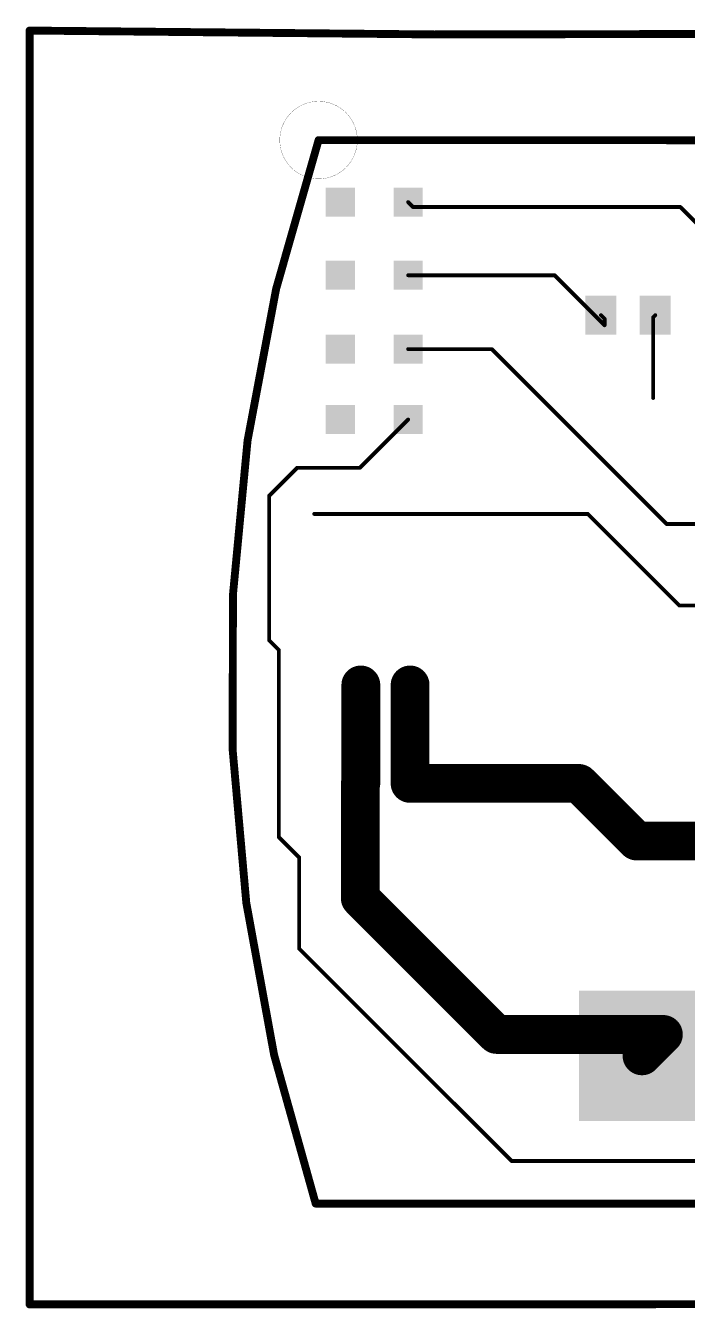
# Model space of a CAD drawing. Extents: x -94 to 81, y -32 to 34.
# Drawn here: x -94.2 to -60.1, y -32.2 to 34 of the extents above; entities that cross this region are included whole.
import ezdxf

# ---------------------------------------------------------------- set-up
doc = ezdxf.new("R2010")
doc.units = 0
for name, color, linetype in [('1', 12, 'CONTINUOUS'), ('113', 12, 'CONTINUOUS'), ('20', 53, 'CONTINUOUS')]:
    doc.layers.add(name, color=color, linetype=linetype)

# ---------------------------------------------------------------- blocks, each defined once
blk = doc.blocks.new('RECT')
blk.add_solid([(-0.5, -0.5), (0.5, -0.5), (-0.5, 0.5), (0.5, 0.5)])

msp = doc.modelspace()

# ---------------------------------------------------------------- linework, layer by layer
at = {"layer": '1'}
for points, const_width in [([(-73.15, 33.55), (-94, 33.75)], 0.4064), ([(-94, 33.75), (-94, -31.95)], 0.4064), ([(80.45, 33.8), (-73.15, 33.55)], 0.4064), ([(-74.23, 24.65), (-74.48, 24.9)], 0.2), ([(-60.45, 24.65), (-74.23, 24.65)], 0.2), ([(-59.3, 23.5), (-60.45, 24.65)], 0.2), ([(-74.48, 21.13), (-66.93, 21.13)], 0.2), ([(-66.93, 21.13), (-64.35, 18.55)], 0.2), ([(-64.35, 18.88), (-64.54, 19.07)], 0.2), ([(-64.35, 18.55), (-64.35, 18.88)], 0.2), ([(-61.85, 18.96), (-61.74, 19.07)], 0.2), ([(-61.85, 14.8), (-61.85, 18.96)], 0.2), ([(-74.48, 17.32), (-70.17, 17.32)], 0.2), ([(-70.17, 17.32), (-61.15, 8.3)], 0.2), ([(-76.97, 11.2), (-74.48, 13.69)], 0.2), ([(-81.65, 9.75), (-80.2, 11.2)], 0.2), ([(-80.2, 11.2), (-76.97, 11.2)], 0.2), ([(-81.65, 2.3), (-81.65, 9.75)], 0.2), ([(-72.8188, 8.8206), (-79.3212, 8.8206)], 0.2), ([(-72.8188, 8.8206), (-65.2206, 8.8206)], 0.2), ([(-65.2206, 8.8206), (-60.5, 4.1)], 0.2), ([(-54.1, 8.3), (-61.15, 8.3)], 0.2), ([(-60.5, 4.1), (-53.15, 4.1)], 0.2), ([(-81.15, 1.8), (-81.65, 2.3)], 0.2), ([(-81.15, -7.85), (-81.15, 1.8)], 0.2), ([(-76.92, -5.08), (-76.92, 0)], 2), ([(-74.38, 0), (-74.38, -5.08)], 2), ([(-76.95, -5.11), (-76.92, -5.08)], 2), ([(-76.95, -11), (-76.95, -5.11)], 2), ([(-74.38, -5.08), (-65.67, -5.08)], 2), ([(-65.67, -5.08), (-62.7, -8.05)], 2), ([(-62.7, -8.05), (-40.43, -8.05)], 2), ([(-80.1, -8.9), (-81.15, -7.85)], 0.2), ([(-80.1, -13.6), (-80.1, -8.9)], 0.2), ([(-69.9224, -18.0276), (-76.95, -11)], 2), ([(-69.15, -24.55), (-80.1, -13.6)], 0.2), ([(-61.32, -18.0276), (-69.9224, -18.0276)], 2), ([(-62.4224, -19.13), (-61.32, -18.0276)], 2), ([(-37.6, -24.55), (-69.15, -24.55)], 0.2), ([(-94, -31.95), (80.45, -31.9)], 0.4064)]:
    msp.add_lwpolyline(points, dxfattribs=dict(at, const_width=const_width))
for points, const_width in [([(-93.999, 33.8516, 1), (-94.001, 33.6484)], 0.2032), ([(-93.8984, 33.75, 1), (-94.1016, 33.75)], 0.2032), ([(-73.1502, 33.6516, 1), (-73.1498, 33.4484)], 0.2032), ([(-73.151, 33.4484, 1), (-73.149, 33.6516)], 0.2032), ([(-74.4446, 24.9354, 1), (-74.5154, 24.8646)], 0.1), ([(-74.23, 24.7, 1), (-74.23, 24.6)], 0.1), ([(-74.2654, 24.6146, 1), (-74.1946, 24.6854)], 0.1), ([(-60.4146, 24.6854, 1), (-60.4854, 24.6146)], 0.1), ([(-60.45, 24.6, 1), (-60.45, 24.7)], 0.1), ([(-74.48, 21.18, 1), (-74.48, 21.08)], 0.1), ([(-66.8946, 21.1654, 1), (-66.9654, 21.0946)], 0.1), ([(-66.93, 21.08, 1), (-66.93, 21.18)], 0.1), ([(-64.5046, 19.1054, 1), (-64.5754, 19.0346)], 0.1), ([(-64.3, 18.88, 1), (-64.4, 18.88)], 0.1), ([(-64.4, 18.55, 1), (-64.3, 18.55)], 0.1), ([(-64.3854, 18.8446, 1), (-64.3146, 18.9154)], 0.1), ([(-64.3854, 18.5146, 1), (-64.3146, 18.5854)], 0.1), ([(-61.8854, 18.9954, 1), (-61.8146, 18.9246)], 0.1), ([(-61.8, 18.96, 1), (-61.9, 18.96)], 0.1), ([(-61.7046, 19.0346, 1), (-61.7754, 19.1054)], 0.1), ([(-74.48, 17.37, 1), (-74.48, 17.27)], 0.1), ([(-70.1346, 17.3554, 1), (-70.2054, 17.2846)], 0.1), ([(-70.17, 17.27, 1), (-70.17, 17.37)], 0.1), ([(-61.9, 14.8, 1), (-61.8, 14.8)], 0.1), ([(-74.4446, 13.6546, 1), (-74.5154, 13.7254)], 0.1), ([(-80.2, 11.25, 1), (-80.2, 11.15)], 0.1), ([(-80.1646, 11.1646, 1), (-80.2354, 11.2354)], 0.1), ([(-77.0054, 11.2354, 1), (-76.9346, 11.1646)], 0.1), ([(-76.97, 11.15, 1), (-76.97, 11.25)], 0.1), ([(-81.6854, 9.7854, 1), (-81.6146, 9.7146)], 0.1), ([(-81.6, 9.75, 1), (-81.7, 9.75)], 0.1), ([(-79.3212, 8.8706, 1), (-79.3212, 8.7706)], 0.1), ([(-72.8188, 8.8706, 1), (-72.8188, 8.7706)], 0.1), ([(-72.8188, 8.7706, 1), (-72.8188, 8.8706)], 0.1), ([(-65.1852, 8.856, 1), (-65.256, 8.7852)], 0.1), ([(-65.2206, 8.7706, 1), (-65.2206, 8.8706)], 0.1), ([(-61.15, 8.35, 1), (-61.15, 8.25)], 0.1), ([(-61.1854, 8.2646, 1), (-61.1146, 8.3354)], 0.1), ([(-60.5, 4.15, 1), (-60.5, 4.05)], 0.1), ([(-60.5354, 4.0646, 1), (-60.4646, 4.1354)], 0.1), ([(-81.6146, 2.3354, 1), (-81.6854, 2.2646)], 0.1), ([(-81.7, 2.3, 1), (-81.6, 2.3)], 0.1), ([(-81.1, 1.8, 1), (-81.2, 1.8)], 0.1), ([(-81.1854, 1.7646, 1), (-81.1146, 1.8354)], 0.1), ([(-76.42, 0, 1), (-77.42, 0)], 1), ([(-73.88, 0, 1), (-74.88, 0)], 1), ([(-77.3036, -4.7564, 1), (-76.5964, -5.4636)], 1), ([(-76.45, -5.11, 1), (-77.45, -5.11)], 1), ([(-77.42, -5.08, 1), (-76.42, -5.08)], 1), ([(-76.5664, -5.4336, 1), (-77.2736, -4.7264)], 1), ([(-74.38, -4.58, 1), (-74.38, -5.58)], 1), ([(-74.88, -5.08, 1), (-73.88, -5.08)], 1), ([(-65.3164, -4.7264, 1), (-66.0236, -5.4336)], 1), ([(-65.67, -5.58, 1), (-65.67, -4.58)], 1), ([(-62.7, -7.55, 1), (-62.7, -8.55)], 1), ([(-63.0536, -8.4036, 1), (-62.3464, -7.6964)], 1), ([(-81.1146, -7.8146, 1), (-81.1854, -7.8854)], 0.1), ([(-81.2, -7.85, 1), (-81.1, -7.85)], 0.1), ([(-80.05, -8.9, 1), (-80.15, -8.9)], 0.1), ([(-80.1354, -8.9354, 1), (-80.0646, -8.8646)], 0.1), ([(-76.5964, -10.6464, 1), (-77.3036, -11.3536)], 1), ([(-77.45, -11, 1), (-76.45, -11)], 1), ([(-80.0646, -13.5646, 1), (-80.1354, -13.6354)], 0.1), ([(-80.15, -13.6, 1), (-80.05, -13.6)], 0.1), ([(-69.9224, -17.5276, 1), (-69.9224, -18.5276)], 1), ([(-70.276, -18.3812, 1), (-69.5688, -17.674)], 1), ([(-60.9664, -18.3812, 1), (-61.6736, -17.674)], 1), ([(-61.32, -18.5276, 1), (-61.32, -17.5276)], 1), ([(-62.776, -18.7764, 1), (-62.0688, -19.4836)], 1), ([(-69.15, -24.5, 1), (-69.15, -24.6)], 0.1), ([(-69.1854, -24.5854, 1), (-69.1146, -24.5146)], 0.1), ([(-94, -31.8484, 1), (-94, -32.0516)], 0.2032), ([(-94.1016, -31.95, 1), (-93.8984, -31.95)], 0.2032)]:
    msp.add_lwpolyline(points, format="xyb", dxfattribs=dict(at, const_width=const_width))
at = {"layer": '113'}
for points, const_width in [([(-79.1, 26.1, 1), (-79.1, 30.1, 1), (-79.1, 26.1)], 0.01), ([(-79.1, 26.1, 1), (-79.1, 30.1, 1), (-79.1, 26.1)], 0.01), ([(-79.1, 28.1025, 1), (-79.1, 28.0975)], 0.005), ([(-79.25, -26.7475, 1), (-79.25, -26.7525)], 0.005)]:
    msp.add_lwpolyline(points, format="xyb", dxfattribs=dict(at, const_width=const_width))
at = {"layer": '113', "const_width": 0.01}
for points in [[(69.25, 28.05), (-79.1, 28.1)], [(-79.25, -26.75), (69.25, -26.8)]]:
    msp.add_lwpolyline(points, dxfattribs=at)
at = {"layer": '20'}
for points, const_width in [([(-79.1, 28.1, 0.1619), (-79.25, -26.75)], 0.4064), ([(-79.1, 28.2016, 1), (-79.1, 27.9984)], 0.2032), ([(-79.0037, 28.0677, 1), (-79.1963, 28.1323)], 0.2032), ([(-79.25, -26.6484, 1), (-79.25, -26.8516)], 0.2032), ([(-79.3465, -26.7818, 1), (-79.1535, -26.7182)], 0.2032)]:
    msp.add_lwpolyline(points, format="xyb", dxfattribs=dict(at, const_width=const_width))
at = {"layer": '20', "const_width": 0.4064}
for points in [[(69.25, 28.05), (-79.1, 28.1)], [(-79.25, -26.75), (69.25, -26.8)]]:
    msp.add_lwpolyline(points, dxfattribs=at)

# ---------------------------------------------------------------- block references
at = {"layer": '1'}
for p, xscale, yscale, rotation in [((-77.98, 24.9), 1.5, 1.5, 90), ((-74.48, 24.9), 1.5, 1.5, 90), ((-77.98, 21.13), 1.5, 1.5, 90), ((-74.48, 21.13), 1.5, 1.5, 90), ((-64.54, 19.07), 1.6, 2, 180), ((-61.74, 19.07), 1.6, 2, 180), ((-77.98, 17.32), 1.5, 1.5, 90), ((-74.48, 17.32), 1.5, 1.5, 90), ((-77.98, 13.69), 1.5, 1.5, 90), ((-74.48, 13.69), 1.5, 1.5, 90), ((-62.4224, -19.13), 6.731, 6.5024, 90)]:
    msp.add_blockref('RECT', p, dxfattribs=dict(at, xscale=xscale, yscale=yscale, rotation=rotation))

doc.saveas('drawing.dxf')
